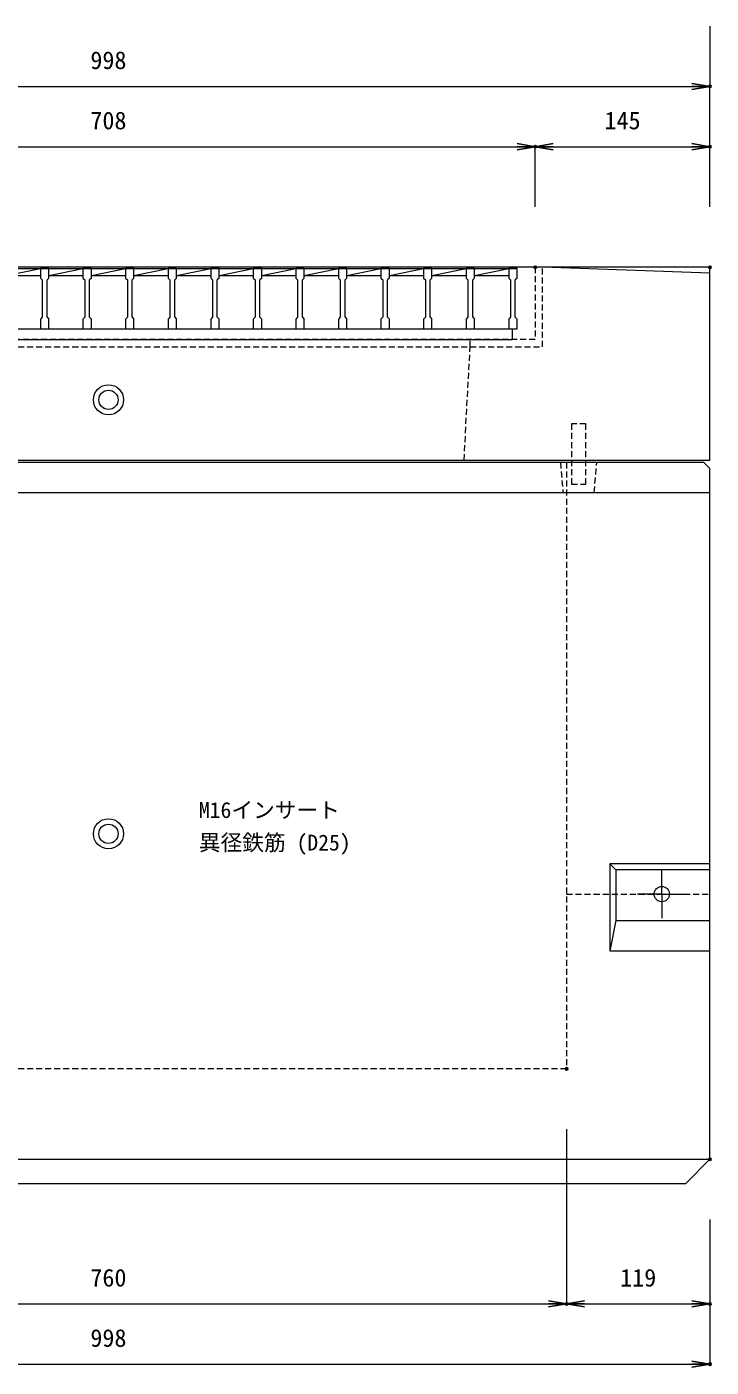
# Model space of a CAD drawing. Units: millimetres, scale not verified. Extents: x -1945 to 1945, y -1189 to 1651.
# Drawn here: x -205 to 362, y -533 to 579 of the extents above; entities that cross this region are included whole.
import ezdxf
from ezdxf.enums import TextEntityAlignment as Align

# ---------------------------------------------------------------- set-up
doc = ezdxf.new("R2010")
doc.units = ezdxf.units.MM
doc.header["$LTSCALE"] = 10
doc.header["$PDMODE"] = 32
doc.header["$PDSIZE"] = 2
doc.linetypes.add('USER1', pattern=[0.75, 0.5, -0.25])
doc.layers.add('0-0_0', color=7, linetype='Continuous')
doc.layers.add('0-2_DEFPOINTS', color=7, linetype='Continuous')
for name, color, linetype, lineweight in [('0-3_KIJUN', 7, 'USER1', 18), ('0-5_SUNPO', 3, 'Continuous', 18), ('0-7_10-GR', 5, 'Continuous', 18)]:
    doc.layers.add(name, color=color, linetype=linetype, lineweight=lineweight)
doc.styles.add('ＭＳ ゴシック', font='')
doc.styles.get('ＭＳ ゴシック').set_extended_font_data('MS Gothic')

# ---------------------------------------------------------------- blocks, each defined once
blk = doc.blocks.new('_OPEN')
at = {"layer": '0-0_0'}
blk.add_line((0, 0), (-1, 0), dxfattribs=at)
blk.add_lwpolyline([(-1, 0.1667), (0, 0), (-1, -0.1667)], dxfattribs=at)
blk = doc.blocks.new('D14')
at = {"layer": '0-2_DEFPOINTS'}
for p in [(1427.34, 1134.64), (2187.34, 1134.64), (2187.34, 939.64)]:
    blk.add_point(p, dxfattribs=at)
at = {"layer": '0-5_SUNPO'}
for p, q in [((1427.34, 1084.64), (1427.34, 939.64)), ((2187.34, 1084.64), (2187.34, 939.64)), ((1442.34, 939.64), (2172.34, 939.64))]:
    blk.add_line(p, q, dxfattribs=at)
at = {"layer": '0-5_SUNPO', "xscale": 15, "yscale": 15, "rotation": 180}
blk.add_blockref('_OPEN', (1427.34, 939.64), dxfattribs=at)
at = {"layer": '0-5_SUNPO', "xscale": 15, "yscale": 15}
blk.add_blockref('_OPEN', (2187.34, 939.64), dxfattribs=at)
at = {"layer": '0-5_SUNPO', "color": 7, "style": 'ＭＳ ゴシック'}
blk.add_text('760', height=14.66, dxfattribs=at).set_placement((1792.34, 949.64), align=Align.BOTTOM_LEFT)
blk = doc.blocks.new('D15')
at = {"layer": '0-2_DEFPOINTS'}
for p in [(2187.34, 1134.64), (2306.34, 1059.64), (2306.34, 939.64)]:
    blk.add_point(p, dxfattribs=at)
at = {"layer": '0-5_SUNPO'}
for p, q in [((2187.34, 1084.64), (2187.34, 939.64)), ((2306.34, 1009.64), (2306.34, 939.64)), ((2202.34, 939.64), (2291.34, 939.64))]:
    blk.add_line(p, q, dxfattribs=at)
at = {"layer": '0-5_SUNPO', "xscale": 15, "yscale": 15, "rotation": 180}
blk.add_blockref('_OPEN', (2187.34, 939.64), dxfattribs=at)
at = {"layer": '0-5_SUNPO', "xscale": 15, "yscale": 15}
blk.add_blockref('_OPEN', (2306.34, 939.64), dxfattribs=at)
at = {"layer": '0-5_SUNPO', "color": 7, "style": 'ＭＳ ゴシック'}
blk.add_text('119', height=14.66, dxfattribs=at).set_placement((2231.84, 949.64), align=Align.BOTTOM_LEFT)
blk = doc.blocks.new('D16')
at = {"layer": '0-2_DEFPOINTS'}
for p in [(1308.34, 1059.64), (2306.34, 1059.64), (2306.34, 889.64)]:
    blk.add_point(p, dxfattribs=at)
at = {"layer": '0-5_SUNPO'}
for p, q in [((1308.34, 1009.64), (1308.34, 889.64)), ((2306.34, 1009.64), (2306.34, 889.64)), ((1323.34, 889.64), (2291.34, 889.64))]:
    blk.add_line(p, q, dxfattribs=at)
at = {"layer": '0-5_SUNPO', "xscale": 15, "yscale": 15, "rotation": 180}
blk.add_blockref('_OPEN', (1308.34, 889.64), dxfattribs=at)
at = {"layer": '0-5_SUNPO', "xscale": 15, "yscale": 15}
blk.add_blockref('_OPEN', (2306.34, 889.64), dxfattribs=at)
at = {"layer": '0-5_SUNPO', "color": 7, "style": 'ＭＳ ゴシック'}
blk.add_text('998', height=14.66, dxfattribs=at).set_placement((1792.34, 899.64), align=Align.BOTTOM_LEFT)
blk = doc.blocks.new('D17')
at = {"layer": '0-2_DEFPOINTS'}
for p in [(2306.34, 1949.64), (1308.34, 1799.64), (2306.34, 1799.64)]:
    blk.add_point(p, dxfattribs=at)
at = {"layer": '0-5_SUNPO'}
for p, q in [((1308.34, 1849.64), (1308.34, 1949.64)), ((1323.34, 1949.64), (2291.34, 1949.64)), ((2306.34, 1849.64), (2306.34, 1949.64))]:
    blk.add_line(p, q, dxfattribs=at)
at = {"layer": '0-5_SUNPO', "xscale": 15, "yscale": 15, "rotation": 180}
blk.add_blockref('_OPEN', (1308.34, 1949.64), dxfattribs=at)
at = {"layer": '0-5_SUNPO', "xscale": 15, "yscale": 15}
blk.add_blockref('_OPEN', (2306.34, 1949.64), dxfattribs=at)
at = {"layer": '0-5_SUNPO', "color": 7, "style": 'ＭＳ ゴシック'}
blk.add_text('998', height=14.66, dxfattribs=at).set_placement((1792.34, 1959.64), align=Align.BOTTOM_LEFT)
blk = doc.blocks.new('D20')
at = {"layer": '0-2_DEFPOINTS'}
for p in [(2161.34, 1899.64), (1453.34, 1799.64), (2161.34, 1799.64)]:
    blk.add_point(p, dxfattribs=at)
at = {"layer": '0-5_SUNPO'}
for p, q in [((1453.34, 1849.64), (1453.34, 1899.64)), ((1468.34, 1899.64), (2146.34, 1899.64)), ((2161.34, 1849.64), (2161.34, 1899.64))]:
    blk.add_line(p, q, dxfattribs=at)
at = {"layer": '0-5_SUNPO', "xscale": 15, "yscale": 15, "rotation": 180}
blk.add_blockref('_OPEN', (1453.34, 1899.64), dxfattribs=at)
at = {"layer": '0-5_SUNPO', "xscale": 15, "yscale": 15}
blk.add_blockref('_OPEN', (2161.34, 1899.64), dxfattribs=at)
at = {"layer": '0-5_SUNPO', "color": 7, "style": 'ＭＳ ゴシック'}
blk.add_text('708', height=14.66, dxfattribs=at).set_placement((1792.34, 1909.64), align=Align.BOTTOM_LEFT)
blk = doc.blocks.new('D21')
at = {"layer": '0-2_DEFPOINTS'}
for p in [(2306.34, 1899.64), (2161.34, 1799.64), (2306.34, 1799.64)]:
    blk.add_point(p, dxfattribs=at)
at = {"layer": '0-5_SUNPO'}
for p, q in [((2161.34, 1849.64), (2161.34, 1899.64)), ((2176.34, 1899.64), (2291.34, 1899.64)), ((2306.34, 1849.64), (2306.34, 1899.64))]:
    blk.add_line(p, q, dxfattribs=at)
at = {"layer": '0-5_SUNPO', "xscale": 15, "yscale": 15, "rotation": 180}
blk.add_blockref('_OPEN', (2161.34, 1899.64), dxfattribs=at)
at = {"layer": '0-5_SUNPO', "xscale": 15, "yscale": 15}
blk.add_blockref('_OPEN', (2306.34, 1899.64), dxfattribs=at)
at = {"layer": '0-5_SUNPO', "color": 7, "style": 'ＭＳ ゴシック'}
blk.add_text('145', height=14.66, dxfattribs=at).set_placement((2218.84, 1909.64), align=Align.BOTTOM_LEFT)
blk = doc.blocks.new('D27')
at = {"layer": '0-2_DEFPOINTS'}
for p in [(1308.34, 2049.64), (2306.34, 2049.64), (2306.34, 1949.64)]:
    blk.add_point(p, dxfattribs=at)
at = {"layer": '0-5_SUNPO'}
for p, q in [((1308.34, 1999.64), (1308.34, 1949.64)), ((2306.34, 1999.64), (2306.34, 1949.64)), ((1323.34, 1949.64), (2291.34, 1949.64))]:
    blk.add_line(p, q, dxfattribs=at)
at = {"layer": '0-5_SUNPO', "xscale": 15, "yscale": 15, "rotation": 180}
blk.add_blockref('_OPEN', (1308.34, 1949.64), dxfattribs=at)
at = {"layer": '0-5_SUNPO', "xscale": 15, "yscale": 15}
blk.add_blockref('_OPEN', (2306.34, 1949.64), dxfattribs=at)
at = {"layer": '0-5_SUNPO', "color": 7, "style": 'ＭＳ ゴシック'}
blk.add_text('998', height=14.66, dxfattribs=at).set_placement((1792.34, 1959.64), align=Align.BOTTOM_LEFT)
blk = doc.blocks.new('M16_insert')
at = {"layer": '0-3_KIJUN', "color": 3, "linetype": 'Continuous'}
for radius in [12.5, 8]:
    blk.add_circle((0, 0), radius, dxfattribs=at)

msp = doc.modelspace()

# ---------------------------------------------------------------- linework, layer by layer
at = {"layer": '0-3_KIJUN', "color": 3, "linetype": 'Continuous'}
msp.add_line((361.34, 374.64), (222.34, 379.64), dxfattribs=at)
at = {"layer": '0-3_KIJUN', "linetype": 'Continuous'}
for p, q in [((-636.66, 192.64), (361.34, 192.64)), ((283.34, -120.36), (278.34, -115.36)), ((321.34, -140.36), (321.34, -120.36)), ((321.34, -140.36), (301.34, -140.36)), ((321.34, -140.36), (341.34, -140.36)), ((321.34, -140.36), (321.34, -160.36)), ((283.34, -162.36), (278.34, -187.36)), ((-636.66, -360.36), (361.34, -360.36))]:
    msp.add_line(p, q, dxfattribs=at)
at = {"layer": '0-3_KIJUN'}
msp.add_line((242.34, -140.36), (361.34, -140.36), dxfattribs=at)
at = {"layer": '0-3_KIJUN', "linetype": 'Continuous'}
for points in [[(361.34, 219.64), (361.34, 379.64), (-636.66, 379.64), (-636.66, 219.64)], [(361.34, 212.64), (356.34, 217.64), (-631.66, 217.64), (-636.66, 212.64), (-636.66, -360.36), (-616.66, -380.36), (341.34, -380.36), (361.34, -360.36)], [(361.34, -115.36), (278.34, -115.36), (278.34, -187.36), (361.34, -187.36)], [(361.34, -120.36), (283.34, -120.36), (283.34, -162.36), (361.34, -162.36)]]:
    msp.add_lwpolyline(points, close=True, dxfattribs=at)
at = {"layer": '0-3_KIJUN'}
for points in [[(-491.66, 379.64), (-497.66, 379.64), (-497.66, 313.64), (222.34, 313.64), (222.34, 379.64), (216.34, 379.64), (216.34, 319.64), (-491.66, 319.64)], [(258.34, 249.64), (246.34, 249.64), (246.34, 199.64), (258.34, 199.64)], [(267.34, 217.64), (237.34, 217.64), (239.34, 192.64), (265.34, 192.64)]]:
    msp.add_lwpolyline(points, close=True, dxfattribs=at)
for points in [[(-437.66, 319.64), (-437.66, 313.64), (-432.66, 219.64), (157.34, 219.64), (162.34, 313.64), (162.34, 319.64)], [(242.34, 217.64), (242.34, -285.36), (-517.66, -285.36), (-517.66, 217.64)]]:
    msp.add_lwpolyline(points, dxfattribs=at)
at = {"layer": '0-3_KIJUN', "linetype": 'Continuous'}
msp.add_circle((321.34, -140.36), 6.35, dxfattribs=at)
at = {"layer": '0-7_10-GR'}
for p, q in [((-476.66, 378.64), (201.34, 378.64)), ((-222.45, 372.64), (-194.13, 378.64)), ((-194.13, 378.64), (-194.13, 370.64)), ((-187.13, 378.64), (-194.13, 378.64)), ((-187.13, 370.64), (-187.13, 378.64)), ((-187.13, 372.64), (-158.82, 378.64)), ((-158.82, 378.64), (-158.82, 370.64)), ((-151.82, 378.64), (-158.82, 378.64)), ((-151.82, 370.64), (-151.82, 378.64)), ((-151.82, 372.64), (-123.5, 378.64)), ((-123.5, 378.64), (-123.5, 370.64)), ((-116.5, 378.64), (-123.5, 378.64)), ((-116.5, 370.64), (-116.5, 378.64)), ((-116.5, 372.64), (-88.19, 378.64)), ((-88.19, 378.64), (-88.19, 370.64)), ((-81.19, 378.64), (-88.19, 378.64)), ((-81.19, 370.64), (-81.19, 378.64)), ((-81.19, 372.64), (-52.87, 378.64)), ((-52.87, 378.64), (-52.87, 370.64)), ((-45.87, 378.64), (-52.87, 378.64)), ((-45.87, 370.64), (-45.87, 378.64)), ((-45.87, 372.64), (-17.55, 378.64)), ((-17.55, 378.64), (-17.55, 370.64)), ((-10.55, 378.64), (-17.55, 378.64)), ((-10.55, 370.64), (-10.55, 378.64)), ((-10.55, 372.64), (17.76, 378.64)), ((17.76, 378.64), (17.76, 370.64)), ((24.76, 378.64), (17.76, 378.64)), ((24.76, 370.64), (24.76, 378.64)), ((24.76, 372.64), (53.08, 378.64)), ((53.08, 378.64), (53.08, 370.64)), ((60.08, 378.64), (53.08, 378.64)), ((60.08, 370.64), (60.08, 378.64)), ((60.08, 372.64), (88.39, 378.64)), ((88.39, 378.64), (88.39, 370.64)), ((95.39, 378.64), (88.39, 378.64)), ((95.39, 370.64), (95.39, 378.64)), ((95.39, 372.64), (123.71, 378.64)), ((123.71, 378.64), (123.71, 370.64)), ((130.71, 378.64), (123.71, 378.64)), ((130.71, 370.64), (130.71, 378.64)), ((130.71, 372.64), (159.03, 378.64)), ((159.03, 378.64), (159.03, 370.64)), ((166.03, 378.64), (159.03, 378.64)), ((166.03, 370.64), (166.03, 378.64)), ((166.03, 372.64), (194.34, 378.64)), ((194.34, 378.64), (194.34, 370.64)), ((201.34, 378.64), (194.34, 378.64)), ((201.34, 370.64), (201.34, 378.64)), ((-222.45, 372.64), (-194.13, 372.64)), ((-194.13, 370.64), (-192.63, 369.14)), ((-192.63, 369.14), (-192.63, 338.14)), ((-187.13, 370.64), (-188.63, 369.14)), ((-188.63, 338.14), (-188.63, 369.14)), ((-187.13, 372.64), (-158.82, 372.64)), ((-158.82, 370.64), (-157.32, 369.14)), ((-157.32, 369.14), (-157.32, 338.14)), ((-151.82, 370.64), (-153.32, 369.14)), ((-153.32, 338.14), (-153.32, 369.14)), ((-151.82, 372.64), (-123.5, 372.64)), ((-123.5, 370.64), (-122, 369.14)), ((-122, 369.14), (-122, 338.14)), ((-116.5, 370.64), (-118, 369.14)), ((-118, 338.14), (-118, 369.14)), ((-116.5, 372.64), (-88.19, 372.64)), ((-88.19, 370.64), (-86.69, 369.14)), ((-86.69, 369.14), (-86.69, 338.14)), ((-81.19, 370.64), (-82.69, 369.14)), ((-82.69, 338.14), (-82.69, 369.14)), ((-81.19, 372.64), (-52.87, 372.64)), ((-52.87, 370.64), (-51.37, 369.14)), ((-51.37, 369.14), (-51.37, 338.14)), ((-45.87, 370.64), (-47.37, 369.14)), ((-47.37, 338.14), (-47.37, 369.14)), ((-45.87, 372.64), (-17.55, 372.64)), ((-17.55, 370.64), (-16.05, 369.14)), ((-16.05, 369.14), (-16.05, 338.14)), ((-10.55, 370.64), (-12.05, 369.14)), ((-12.05, 338.14), (-12.05, 369.14)), ((-10.55, 372.64), (17.76, 372.64)), ((17.76, 370.64), (19.26, 369.14)), ((19.26, 369.14), (19.26, 338.14)), ((24.76, 370.64), (23.26, 369.14)), ((23.26, 338.14), (23.26, 369.14)), ((24.76, 372.64), (53.08, 372.64)), ((53.08, 370.64), (54.58, 369.14)), ((54.58, 369.14), (54.58, 338.14)), ((60.08, 370.64), (58.58, 369.14)), ((58.58, 338.14), (58.58, 369.14)), ((60.08, 372.64), (88.39, 372.64)), ((88.39, 370.64), (89.89, 369.14)), ((89.89, 369.14), (89.89, 338.14)), ((95.39, 370.64), (93.89, 369.14)), ((93.89, 338.14), (93.89, 369.14)), ((95.39, 372.64), (123.71, 372.64)), ((123.71, 370.64), (125.21, 369.14)), ((125.21, 369.14), (125.21, 338.14)), ((130.71, 370.64), (129.21, 369.14)), ((129.21, 338.14), (129.21, 369.14)), ((130.71, 372.64), (159.03, 372.64)), ((159.03, 370.64), (160.53, 369.14)), ((160.53, 369.14), (160.53, 338.14)), ((166.03, 370.64), (164.53, 369.14)), ((164.53, 338.14), (164.53, 369.14)), ((166.03, 372.64), (194.34, 372.64)), ((194.34, 370.64), (195.84, 369.14)), ((195.84, 369.14), (195.84, 338.14)), ((201.34, 370.64), (199.84, 369.14)), ((199.84, 338.14), (199.84, 369.14)), ((-192.63, 338.14), (-194.13, 336.64)), ((-194.13, 336.64), (-194.13, 328.64)), ((-188.63, 338.14), (-187.13, 336.64)), ((-157.32, 338.14), (-158.82, 336.64)), ((-158.82, 336.64), (-158.82, 328.64)), ((-153.32, 338.14), (-151.82, 336.64)), ((-122, 338.14), (-123.5, 336.64)), ((-123.5, 336.64), (-123.5, 328.64)), ((-118, 338.14), (-116.5, 336.64)), ((-86.69, 338.14), (-88.19, 336.64)), ((-88.19, 336.64), (-88.19, 328.64)), ((-82.69, 338.14), (-81.19, 336.64)), ((-51.37, 338.14), (-52.87, 336.64)), ((-52.87, 336.64), (-52.87, 328.64)), ((-47.37, 338.14), (-45.87, 336.64)), ((-16.05, 338.14), (-17.55, 336.64)), ((-17.55, 336.64), (-17.55, 328.64)), ((-12.05, 338.14), (-10.55, 336.64)), ((19.26, 338.14), (17.76, 336.64)), ((17.76, 336.64), (17.76, 328.64)), ((23.26, 338.14), (24.76, 336.64)), ((54.58, 338.14), (53.08, 336.64)), ((53.08, 336.64), (53.08, 328.64)), ((58.58, 338.14), (60.08, 336.64)), ((89.89, 338.14), (88.39, 336.64)), ((88.39, 336.64), (88.39, 328.64)), ((93.89, 338.14), (95.39, 336.64)), ((125.21, 338.14), (123.71, 336.64)), ((123.71, 336.64), (123.71, 328.64)), ((129.21, 338.14), (130.71, 336.64)), ((160.53, 338.14), (159.03, 336.64)), ((159.03, 336.64), (159.03, 328.64)), ((164.53, 338.14), (166.03, 336.64)), ((195.84, 338.14), (194.34, 336.64)), ((194.34, 336.64), (194.34, 328.64)), ((199.84, 338.14), (201.34, 336.64)), ((-472.66, 328.64), (197.34, 328.64)), ((197.34, 328.64), (197.34, 319.64)), ((-472.66, 319.64), (197.34, 319.64))]:
    msp.add_line(p, q, dxfattribs=at)
for points in [[(-194.13, 328.64), (-187.13, 328.64), (-187.13, 336.64)], [(-158.82, 328.64), (-151.82, 328.64), (-151.82, 336.64)], [(-123.5, 328.64), (-116.5, 328.64), (-116.5, 336.64)], [(-88.19, 328.64), (-81.19, 328.64), (-81.19, 336.64)], [(-52.87, 328.64), (-45.87, 328.64), (-45.87, 336.64)], [(-17.55, 328.64), (-10.55, 328.64), (-10.55, 336.64)], [(17.76, 328.64), (24.76, 328.64), (24.76, 336.64)], [(53.08, 328.64), (60.08, 328.64), (60.08, 336.64)], [(88.39, 328.64), (95.39, 328.64), (95.39, 336.64)], [(123.71, 328.64), (130.71, 328.64), (130.71, 336.64)], [(159.03, 328.64), (166.03, 328.64), (166.03, 336.64)], [(194.34, 328.64), (201.34, 328.64), (201.34, 336.64)]]:
    msp.add_lwpolyline(points, dxfattribs=at)

# ---------------------------------------------------------------- block references
at = {"layer": '0-3_KIJUN'}
for p in [(-137.66, 269.64), (-137.66, -90.36)]:
    msp.add_blockref('M16_insert', p, dxfattribs=at)
at = {"layer": '0-5_SUNPO'}
for name in ['D27', 'D17', 'D20', 'D21', 'D14', 'D15', 'D16']:
    msp.add_blockref(name, (-1945, -1420), dxfattribs=at)

# ---------------------------------------------------------------- texts
at = {"layer": '0-5_SUNPO', "color": 7, "style": 'ＭＳ ゴシック'}
for s, p in [('M16インサート', (-62.66, -81.2)), ('異径鉄筋 (D25)', (-62.66, -108.2))]:
    msp.add_text(s, height=13.2, dxfattribs=at).set_placement(p, align=Align.BOTTOM_LEFT)

doc.saveas('drawing.dxf')
